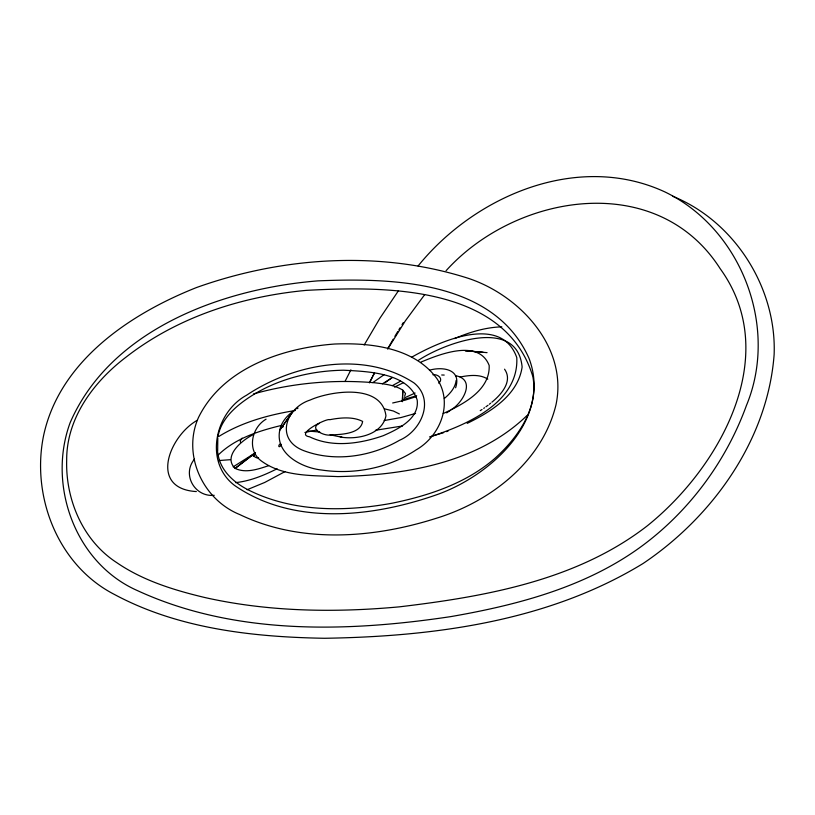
<?xml version="1.0" encoding="UTF-8"?>
<svg xmlns="http://www.w3.org/2000/svg" width="815" height="815" viewBox="0 0 815 815"><rect width="100%" height="100%" fill="white"/><g stroke="black" fill="none" stroke-linecap="round" stroke-linejoin="round"><path stroke-width="1.22" d="M402.406 401.632L402.824 390.191C394.572 384.823 384.364 384.048 374.859 382.785C334.191 379.24 292.758 382.897 253.445 393.961M455.605 387.777C461.901 369.022 442.239 366.404 429.464 370.224M402.315 401.551L402.824 390.191L405.534 393.564L404.607 396.294M456.145 380.452C455.279 387.92 449.86 393.849 444.328 398.484M217.799 437.767L217.656 451.53M218.033 436.341C220.631 421.538 231.704 410.047 243.369 401.428C272.118 380.31 308.141 370.815 343.492 370.214C367.208 371.467 408.183 372.496 417.178 400.002C419.644 418.971 397.7 429.332 383.295 435.668C360.128 443.757 332.428 447.934 309.537 436.789C294.276 434.517 326.744 417.932 329.8 419.705C340.283 417.667 352.946 416.394 362.634 421.426C360.76 433.845 341.312 434.558 331.124 434.864C324.767 436.657 308.274 428.772 319.378 423.321M281.165 444.43C279.8 448.78 276.703 446.121 280.615 443.533M344.979 381.512L350.908 369.847M369.44 382.887L372.486 376.938M370.112 381.359L374.533 373.005M372.913 375.98L374.34 373.27M364.173 345.02L380.024 318.074L398.525 290.639M387.685 348.749L393.197 339.183M387.787 348.973L405.381 320.825L424.595 294.755M394.898 336.31L397.751 331.562M398.902 329.688L400.053 327.803M330.065 434.803L342.168 437.298C358.437 439.54 382.184 434.426 385.964 415.813C381.654 383.223 330.727 390.925 310.209 400.012C285.25 408.03 274.92 439.754 303.852 450.695C334.914 462.319 371.171 456.736 399.513 440.273C421.192 431.054 435.23 400.084 414.03 382.938C363.938 350.185 294.093 363.51 246.66 395.163C214.895 412.39 203.862 461.993 234.516 485.404C293.247 526.032 372.241 517.27 436.463 494.817C489.458 476.418 552.499 420.357 529.047 358.427C494.135 279.647 390.68 277.956 318.023 280.859C223.055 288.449 110.789 328.934 70.141 422.679C47.117 485.17 75.204 563.236 137.45 590.61C234.771 635.466 347.109 632.195 450.817 616.609C517.953 604.934 586.27 586.973 641.955 545.999C689.551 510.832 726.236 461.086 746.418 405.513C778.967 327.029 741.467 228.974 665.091 192.014C578.304 151.702 475.247 195.356 418.095 265.965M194.469 459.161C181.694 474.442 194.693 497.272 214.223 495.316M402.029 324.625L403.354 322.526M255.472 452.722C251.264 454.658 255.329 458.672 258.569 457.806M290.191 415.192L279.769 430.116C274.757 453.965 301.998 467.942 321.823 470.061C354.179 474.788 388.684 468.136 416.047 449.941C440.151 436.198 453.405 403.629 437.115 378.894C414.305 347.455 370.642 342.575 334.568 344.032C282.805 347.811 222.811 367.871 198.473 417.535C181.939 454.729 202.762 499.697 239.804 514.581C300.796 543.819 372.903 538.358 435.831 518.422C490.009 501.918 542.067 462.044 555.962 404.912C568.289 347.18 519.501 295.04 467.759 278.149C379.973 250.225 282.611 256.766 196.466 287.552C130.033 313.897 59.658 361.055 43.643 435.363C31.011 496.294 57.814 565.508 114.609 594.553C178.546 628.823 253.047 637.055 324.513 638.277C433.784 636.546 548.271 621.499 643.066 563.501C712.738 516.69 767.761 439.825 774.128 354.566C776.746 287.97 734.641 221.303 672.691 196.262M292.728 411.901L279.769 430.116C281.552 421.253 288.174 414.326 295.57 409.599M438.745 383.182C443.91 378.751 437.716 373.902 432.887 374.737M242.137 438.113L240.354 440.538L240.425 442.199M217.87 455.341C234.964 438.429 258.936 430.829 281.766 425.359M526.918 415.609C477.233 463.531 404.199 475.216 337.818 476.602C311.972 475.4 282.377 476.887 260.657 460.455C246.802 449.473 251.794 427.406 266.057 419.185M446.07 270.712C516.048 193.196 657.145 169.958 720.154 268.634C783.154 355.646 719.38 468.055 647.151 525.94C576.725 580.463 485.506 596.59 399.34 606.849C334.517 612.809 268.43 611.851 204.708 597.497C174.074 590.192 143.145 580.708 116.902 562.737C82.947 540.834 65.546 499.789 66.677 460.22C66.392 418.034 93.898 381.471 126.233 356.99C177.69 316.923 241.974 296.365 306.369 290.364C382.795 286.279 505.178 284.496 532.857 376.662C538.766 408.447 517.494 437.91 495.143 458.152C466.435 483.214 429.148 495.571 392.392 503.15C345.448 511.84 294.327 512.187 250.48 490.997C234.893 483.652 219.704 470.713 217.778 452.529M491.893 402.192C501.031 394.715 513.144 381.308 504.556 369.185M282.662 427.121L283.314 426.581M489.357 404.23L490.64 403.211M451.235 409.69C462.574 403.079 476.612 379.566 455.504 375.674M254.83 453.13L235.117 468.411C222.342 455.993 242.575 439.754 253.526 434.466M254.066 453.863L235.117 468.411C245.784 473.556 258.07 469.155 268.604 465.691M197.322 420.255C169.337 435.923 148.269 488.664 196.344 491.567M488.032 405.249L485.964 406.767M385.393 382.48L391.883 377.763M449.35 411.066L449.982 410.617M372.791 382.612L384.181 374.645M483.713 408.356L484.548 407.775M448.087 411.942L448.719 411.514M446.671 412.869L447.374 412.41M480.229 410.658L482.011 409.507M382.429 383.794L391.964 377.803M233.182 466.863L255.309 452.814M218.889 436.433C241.912 422.17 268.543 414.886 295.071 410.526M296.803 408.804L298.046 408.05M285.158 471.528L264.753 482.439L247.088 489.744M418.574 360.22C444.42 343.074 517.27 316.098 522.12 367.005C518.004 395.183 490.701 411.911 467.199 423.372M392.524 385.556L400.511 381.196M411.799 357.133C438.99 341.668 501.215 313.347 516.771 357.571C519.175 403.068 465.171 425.552 429.505 436.962M403.965 398.107L415.1 393.034M394.521 387.115L403.588 382.592M277.11 468.778C264.019 475.318 250.195 481.105 235.515 482.623M420.856 362.135C439.764 354.26 478.619 338.541 489.173 365.446C490.243 390.538 462.635 404.454 443.207 413.551M454.607 338.592C469.552 332.184 485.465 327.324 501.826 326.846M416.465 396.548L405.045 400.185L392.657 402.987M416.669 395.744L403.282 399.595M446.589 431.644L448.026 431.145M415.579 413.429L400.97 417.545L384.171 420.56M443.686 432.622L432.021 436.168M304.912 432.47L316.791 429.974M402.508 425.97L375.389 430.289M460.118 377.019C469.145 375.257 479.617 373.942 487.798 379.128M230.482 459.68L218.695 460.567M253.21 456.176L254.433 456.033M441.699 374.992L444.206 375.063M319.775 432.031L308.07 431.033M483.101 352.253L465.161 350.715L487.064 352.651M384.812 408.916L393.411 411.025L399.37 413.959M342.168 437.298L339.621 436.453"/></g></svg>
